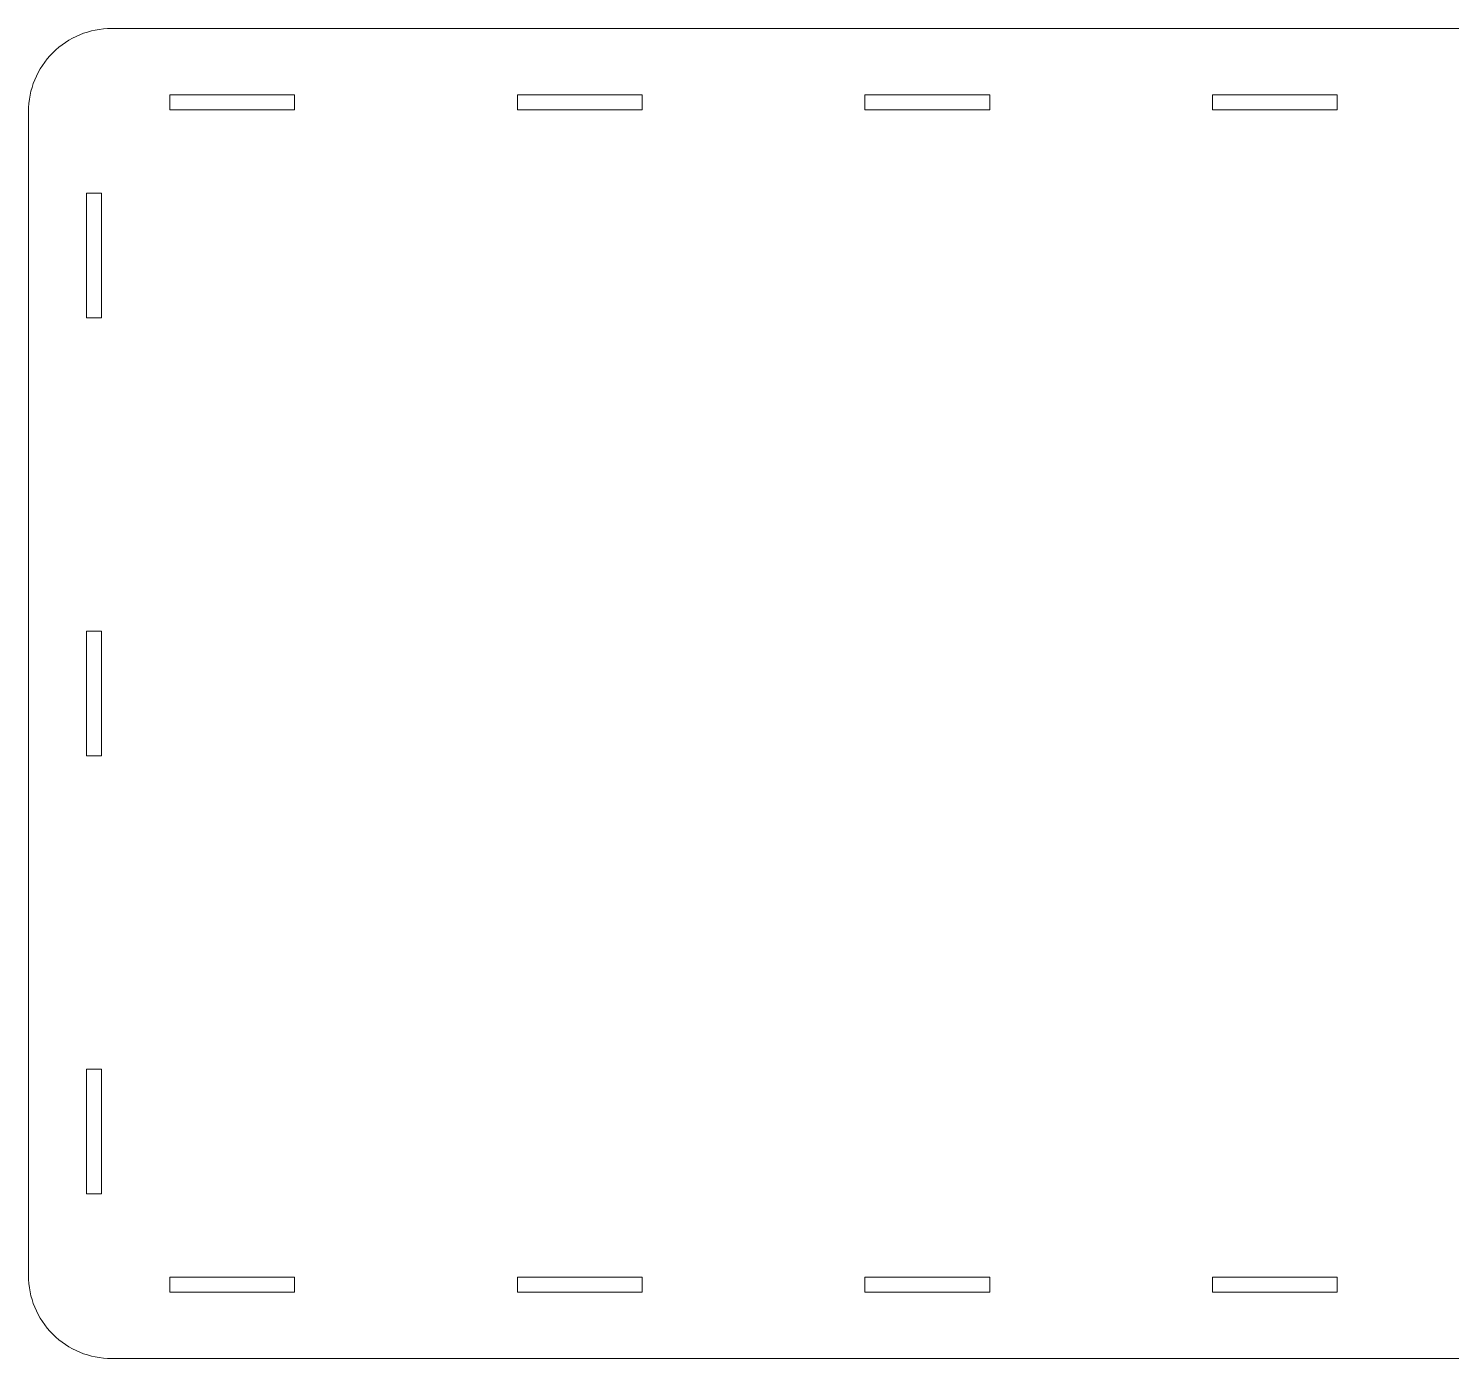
# Model space of a CAD drawing. Header units: millimetres. Extents: x -1119 to 1119, y -989 to 989.
# Drawn here: x -1083 to -228, y -989 to -189 of the extents above; entities that cross this region are included whole.
import ezdxf

# ---------------------------------------------------------------- set-up
doc = ezdxf.new("R2010")
doc.units = ezdxf.units.MM
doc.header["$MEASUREMENT"] = 0
doc.layers.add('Camada 1', color=7, linetype='Continuous')

msp = doc.modelspace()

# ---------------------------------------------------------------- linework, layer by layer
at = {"layer": 'Camada 1', "color": 250, "lineweight": 20}
for points, knots in [([(156.5277, -188.7262), (156.5277, -188.7262), (-1033.4723, -188.7262), (-1033.4723, -188.7262), (-1033.4723, -188.7262), (-1046.7324, -188.7262), (-1059.4508, -193.9941), (-1068.8276, -203.3709), (-1068.8276, -203.3709), (-1078.2044, -212.7477), (-1083.4723, -225.4654), (-1083.4723, -238.7262), (-1083.4723, -238.7262), (-1083.4723, -238.7262), (-1083.4723, -938.7262), (-1083.4723, -938.7262), (-1083.4723, -938.7262), (-1083.4723, -951.9869), (-1078.2044, -964.7047), (-1068.8276, -974.0815), (-1068.8276, -974.0815), (-1059.4508, -983.4583), (-1046.7331, -988.7262), (-1033.4723, -988.7262), (-1033.4723, -988.7262), (-1033.4723, -988.7262), (156.5277, -988.7262), (156.5277, -988.7262), (156.5277, -988.7262), (184.1418, -988.7262), (206.5276, -966.3406), (206.5277, -938.7262), (206.5277, -938.7262), (206.5277, -938.7262), (206.5277, -238.7262), (206.5277, -238.7262), (206.5277, -238.7262), (206.5277, -225.4654), (201.2598, -212.7477), (191.883, -203.3709), (191.883, -203.3709), (182.5062, -193.9941), (169.7885, -188.7262), (156.5277, -188.7262)], [0, 0, 0, 0, 0.08333333, 0.08333333, 0.08333333, 0.08333333, 0.16666667, 0.16666667, 0.16666667, 0.16666667, 0.25, 0.25, 0.25, 0.25, 0.33333333, 0.33333333, 0.33333333, 0.33333333, 0.41666667, 0.41666667, 0.41666667, 0.41666667, 0.5, 0.5, 0.5, 0.5, 0.58333333, 0.58333333, 0.58333333, 0.58333333, 0.66666667, 0.66666667, 0.66666667, 0.66666667, 0.75, 0.75, 0.75, 0.75, 0.83333333, 0.83333333, 0.83333333, 0.83333333, 1, 1, 1, 1]), ([(-923.4724, -228.7262), (-923.4724, -228.7262), (-923.4724, -237.7262), (-923.4724, -237.7262), (-923.4724, -237.7262), (-923.4724, -237.7262), (-998.4724, -237.7262), (-998.4724, -237.7262), (-998.4724, -237.7262), (-998.4724, -237.7262), (-998.4724, -228.7262), (-998.4724, -228.7262), (-998.4724, -228.7262), (-998.4724, -228.7262), (-923.4724, -228.7262), (-923.4724, -228.7262)], [0, 0, 0, 0, 0.2, 0.2, 0.2, 0.2, 0.4, 0.4, 0.4, 0.4, 0.6, 0.6, 0.6, 0.6, 1, 1, 1, 1]), ([(-714.4723, -228.7262), (-714.4723, -228.7262), (-714.4723, -237.7262), (-714.4723, -237.7262), (-714.4723, -237.7262), (-714.4723, -237.7262), (-789.4723, -237.7262), (-789.4723, -237.7262), (-789.4723, -237.7262), (-789.4723, -237.7262), (-789.4723, -228.7262), (-789.4723, -228.7262), (-789.4723, -228.7262), (-789.4723, -228.7262), (-714.4723, -228.7262), (-714.4723, -228.7262)], [0, 0, 0, 0, 0.2, 0.2, 0.2, 0.2, 0.4, 0.4, 0.4, 0.4, 0.6, 0.6, 0.6, 0.6, 1, 1, 1, 1]), ([(-505.4723, -228.7262), (-505.4723, -228.7262), (-505.4723, -237.7262), (-505.4723, -237.7262), (-505.4723, -237.7262), (-505.4723, -237.7262), (-580.4723, -237.7262), (-580.4723, -237.7262), (-580.4723, -237.7262), (-580.4723, -237.7262), (-580.4723, -228.7262), (-580.4723, -228.7262), (-580.4723, -228.7262), (-580.4723, -228.7262), (-505.4723, -228.7262), (-505.4723, -228.7262)], [0, 0, 0, 0, 0.2, 0.2, 0.2, 0.2, 0.4, 0.4, 0.4, 0.4, 0.6, 0.6, 0.6, 0.6, 1, 1, 1, 1]), ([(-296.4723, -228.7262), (-296.4723, -228.7262), (-296.4723, -237.7262), (-296.4723, -237.7262), (-296.4723, -237.7262), (-296.4723, -237.7262), (-371.4723, -237.7262), (-371.4723, -237.7262), (-371.4723, -237.7262), (-371.4723, -237.7262), (-371.4723, -228.7262), (-371.4723, -228.7262), (-371.4723, -228.7262), (-371.4723, -228.7262), (-296.4723, -228.7262), (-296.4723, -228.7262)], [0, 0, 0, 0, 0.2, 0.2, 0.2, 0.2, 0.4, 0.4, 0.4, 0.4, 0.6, 0.6, 0.6, 0.6, 1, 1, 1, 1]), ([(-1039.4724, -287.7262), (-1039.4724, -287.7262), (-1039.4724, -362.7262), (-1039.4724, -362.7262), (-1039.4724, -362.7262), (-1039.4724, -362.7262), (-1048.4724, -362.7262), (-1048.4724, -362.7262), (-1048.4724, -362.7262), (-1048.4724, -362.7262), (-1048.4724, -287.7262), (-1048.4724, -287.7262), (-1048.4724, -287.7262), (-1048.4724, -287.7262), (-1039.4724, -287.7262), (-1039.4724, -287.7262)], [0, 0, 0, 0, 0.2, 0.2, 0.2, 0.2, 0.4, 0.4, 0.4, 0.4, 0.6, 0.6, 0.6, 0.6, 1, 1, 1, 1]), ([(-1039.4724, -551.2262), (-1039.4724, -551.2262), (-1039.4724, -626.2262), (-1039.4724, -626.2262), (-1039.4724, -626.2262), (-1039.4724, -626.2262), (-1048.4724, -626.2262), (-1048.4724, -626.2262), (-1048.4724, -626.2262), (-1048.4724, -626.2262), (-1048.4724, -551.2262), (-1048.4724, -551.2262), (-1048.4724, -551.2262), (-1048.4724, -551.2262), (-1039.4724, -551.2262), (-1039.4724, -551.2262)], [0, 0, 0, 0, 0.2, 0.2, 0.2, 0.2, 0.4, 0.4, 0.4, 0.4, 0.6, 0.6, 0.6, 0.6, 1, 1, 1, 1]), ([(-1039.4724, -814.7262), (-1039.4724, -814.7262), (-1039.4724, -889.7262), (-1039.4724, -889.7262), (-1039.4724, -889.7262), (-1039.4724, -889.7262), (-1048.4724, -889.7262), (-1048.4724, -889.7262), (-1048.4724, -889.7262), (-1048.4724, -889.7262), (-1048.4724, -814.7262), (-1048.4724, -814.7262), (-1048.4724, -814.7262), (-1048.4724, -814.7262), (-1039.4724, -814.7262), (-1039.4724, -814.7262)], [0, 0, 0, 0, 0.2, 0.2, 0.2, 0.2, 0.4, 0.4, 0.4, 0.4, 0.6, 0.6, 0.6, 0.6, 1, 1, 1, 1]), ([(-998.4724, -939.7262), (-998.4724, -939.7262), (-923.4724, -939.7262), (-923.4724, -939.7262), (-923.4724, -939.7262), (-923.4724, -939.7262), (-923.4724, -948.7262), (-923.4724, -948.7262), (-923.4724, -948.7262), (-923.4724, -948.7262), (-998.4724, -948.7262), (-998.4724, -948.7262), (-998.4724, -948.7262), (-998.4724, -948.7262), (-998.4724, -939.7262), (-998.4724, -939.7262)], [0, 0, 0, 0, 0.2, 0.2, 0.2, 0.2, 0.4, 0.4, 0.4, 0.4, 0.6, 0.6, 0.6, 0.6, 1, 1, 1, 1]), ([(-789.4723, -939.7262), (-789.4723, -939.7262), (-714.4723, -939.7262), (-714.4723, -939.7262), (-714.4723, -939.7262), (-714.4723, -939.7262), (-714.4723, -948.7262), (-714.4723, -948.7262), (-714.4723, -948.7262), (-714.4723, -948.7262), (-789.4723, -948.7262), (-789.4723, -948.7262), (-789.4723, -948.7262), (-789.4723, -948.7262), (-789.4723, -939.7262), (-789.4723, -939.7262)], [0, 0, 0, 0, 0.2, 0.2, 0.2, 0.2, 0.4, 0.4, 0.4, 0.4, 0.6, 0.6, 0.6, 0.6, 1, 1, 1, 1]), ([(-580.4723, -939.7262), (-580.4723, -939.7262), (-505.4723, -939.7262), (-505.4723, -939.7262), (-505.4723, -939.7262), (-505.4723, -939.7262), (-505.4723, -948.7262), (-505.4723, -948.7262), (-505.4723, -948.7262), (-505.4723, -948.7262), (-580.4723, -948.7262), (-580.4723, -948.7262), (-580.4723, -948.7262), (-580.4723, -948.7262), (-580.4723, -939.7262), (-580.4723, -939.7262)], [0, 0, 0, 0, 0.2, 0.2, 0.2, 0.2, 0.4, 0.4, 0.4, 0.4, 0.6, 0.6, 0.6, 0.6, 1, 1, 1, 1]), ([(-371.4723, -939.7262), (-371.4723, -939.7262), (-296.4723, -939.7262), (-296.4723, -939.7262), (-296.4723, -939.7262), (-296.4723, -939.7262), (-296.4723, -948.7262), (-296.4723, -948.7262), (-296.4723, -948.7262), (-296.4723, -948.7262), (-371.4723, -948.7262), (-371.4723, -948.7262), (-371.4723, -948.7262), (-371.4723, -948.7262), (-371.4723, -939.7262), (-371.4723, -939.7262)], [0, 0, 0, 0, 0.2, 0.2, 0.2, 0.2, 0.4, 0.4, 0.4, 0.4, 0.6, 0.6, 0.6, 0.6, 1, 1, 1, 1])]:
    msp.add_open_spline(points, degree=3, knots=knots, dxfattribs=at)

doc.saveas('drawing.dxf')
